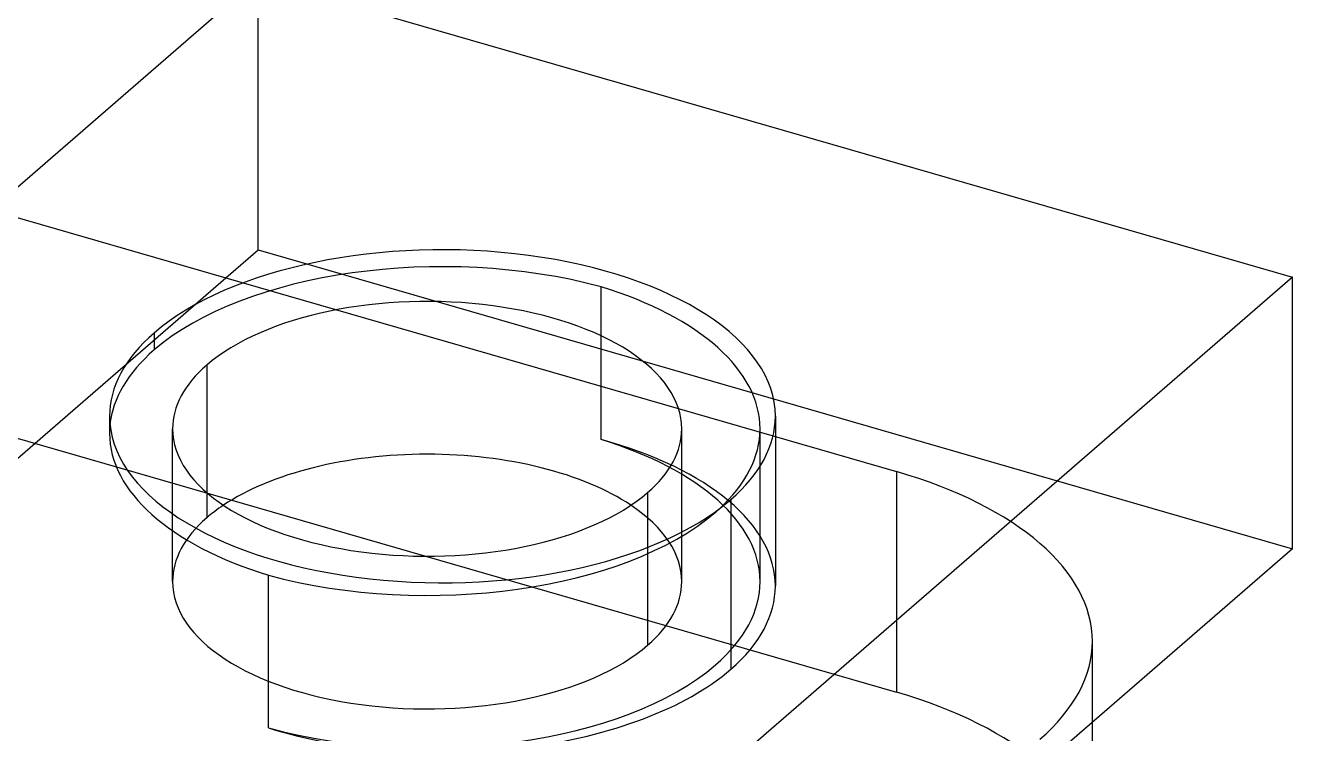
# Model space of a CAD drawing. Header units: millimetres. Extents: x -10.3 to 24, y -6.5 to 12.4.
# Drawn here: x 17.54 to 24.01, y -0.89 to 2.73 of the extents above; entities that cross this region are included whole.
import ezdxf

# ---------------------------------------------------------------- set-up
doc = ezdxf.new("R2010")
doc.units = ezdxf.units.MM
doc.layers.add('MAIN-1', color=7, linetype='Continuous')
doc.layers.add('MAIN-2', color=7, linetype='Continuous')

msp = doc.modelspace()

# ---------------------------------------------------------------- linework, layer by layer
at = {"layer": 'MAIN-1'}
for p, q in [((17.3102, 1.7355), (18.7296, 2.9648)), ((18.7296, 2.9648), (24.0124, 1.4398)), ((24.0124, 1.4398), (18.2624, -3.5398)), ((24.0124, 0.0542), (24.0124, 1.4398)), ((18.1987, 1.1551), (18.1987, 1.0685)), ((18.4672, 0.991), (18.4672, 0.341)), ((21.293, 0.4757), (21.293, 0.666)), ((24.0124, 0.0542), (18.2624, -4.9255)), ((22.9897, -1.5443), (22.9897, -0.8314))]:
    msp.add_line(p, q, dxfattribs=at)
for centre, major_axis, start_param, end_param in [((19.671, 0.7301), (1.7, 0), -0.000039, 2.617994), ((19.671, 0.6435), (1.7, 0), 1.073671, 2.617994), ((19.593, 0.666), (1.3, 0), -0.000039, 2.617994), ((19.593, 0.666), (1.7, 0), -0.000042, 1.020724), ((19.671, 0.7301), (1.7, 0), 2.617994, 3.141553), ((19.671, 0.6435), (1.7, 0), 2.617994, 3.090628), ((19.593, 0.666), (-1.3, 0), -0.523599, -0.000039), ((19.671, 0.7301), (1.7, 0), 3.141553, 5.759587), ((19.671, 0.7301), (1.7, 0), -0.523599, -0.000039), ((19.593, 0.666), (-1.3, 0), -0.000039, 2.617994), ((19.593, 0.666), (1.3, 0), -0.523599, -0.000039), ((19.593, 0.666), (1.7, 0), -0.502086, -0.000042), ((19.593, -0.1135), (-1.3, 0), -2.498648, -0.642946)]:
    msp.add_ellipse(centre, major_axis=major_axis, ratio=0.5, start_param=start_param, end_param=end_param, dxfattribs=at)
at = {"layer": 'MAIN-2'}
for p, q in [((18.7296, 1.5792), (18.7296, 2.9648)), ((17.3646, 1.7827), (18.5646, 1.4363)), ((18.5646, 1.4363), (18.7296, 1.5792)), ((18.7296, 1.5792), (24.0124, 0.0542)), ((12.9796, -3.4005), (18.5646, 1.4363)), ((18.5646, 1.4363), (21.9897, 0.4475)), ((20.4817, 0.6112), (20.4817, 1.3906)), ((16.7603, 0.8313), (21.9897, -0.6783)), ((17.971, 0.7301), (17.971, 0.6435)), ((21.371, 0.73), (21.371, -0.136)), ((18.293, -0.1134), (18.293, 0.666)), ((20.893, -0.1135), (20.893, 0.666)), ((21.293, -0.1135), (21.293, 0.4757)), ((21.9897, 0.4475), (21.9897, -0.6783)), ((18.4672, 0.341), (18.4672, 0.2115)), ((20.7189, 0.341), (20.7189, -0.4385)), ((21.1432, 0.3051), (21.1432, -0.561)), ((18.7823, -0.8606), (18.7823, -0.0812)), ((22.9897, -0.8314), (22.9897, -0.4185))]:
    msp.add_line(p, q, dxfattribs=at)
for centre, major_axis, start_param, end_param in [((19.671, 0.6435), (1.7, 0), 3.090628, 3.141553), ((19.671, 0.6435), (1.7, 0), 3.141553, 4.162317), ((19.671, -0.136), (1.7, 0), -0.000039, 1.073671), ((19.593, -0.1135), (-1.7, 0), 3.141551, 4.162317), ((20.9897, -0.4185), (-2, 0), 3.141557, 4.18879), ((19.593, -0.1135), (-1.3, 0), -0.642946, -0.523599), ((19.593, -0.1135), (-1.3, 0), 3.141553, 3.784537), ((19.593, -0.1135), (-1.3, 0), -0.523599, -0.000039), ((19.593, 0.666), (1.7, 0), -2.067921, -0.523599), ((19.593, 0.666), (1.7, 0), -0.523599, -0.502086), ((19.593, -0.1135), (-1.3, 0), -0.000039, 2.617994), ((19.593, -0.1135), (-1.3, 0), 2.617994, 3.141553), ((19.593, -0.1135), (-1.7, 0), 2.617994, 3.141551), ((19.671, -0.136), (1.7, 0), -0.523599, -0.000039), ((20.9897, -0.4185), (-2, 0), 2.617994, 3.141557), ((19.593, -0.1135), (-1.7, 0), 1.073671, 2.617994), ((19.671, -0.136), (1.7, 0), -2.120869, -0.523599), ((20.9897, -1.5443), (-2, 0), 3.141557, 4.18879)]:
    msp.add_ellipse(centre, major_axis=major_axis, ratio=0.5, start_param=start_param, end_param=end_param, dxfattribs=at)

doc.saveas('drawing.dxf')
